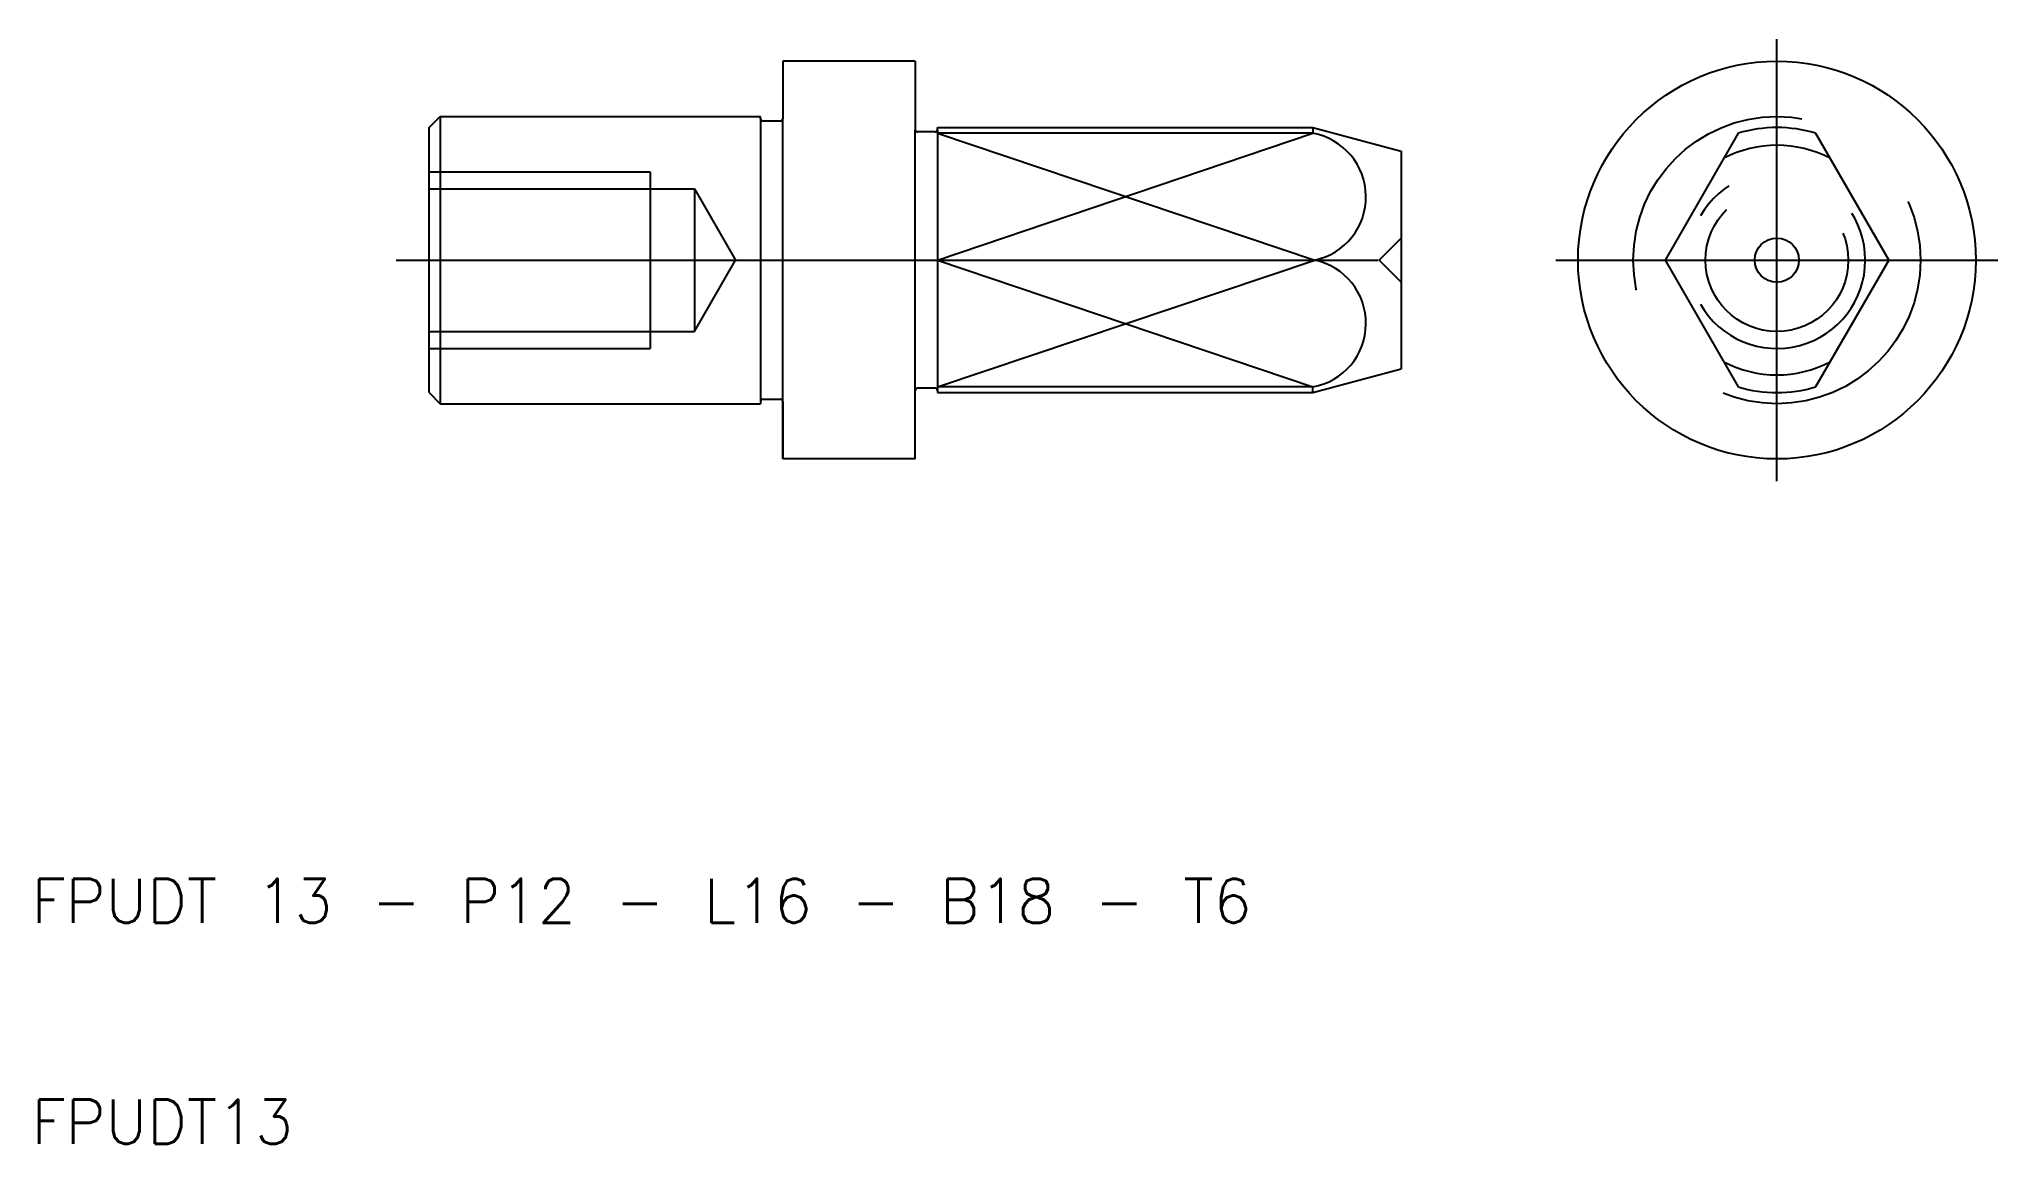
# Model space of a CAD drawing. Extents: x 10.3 to 99, y 10 to 60.
import ezdxf

# ---------------------------------------------------------------- set-up
doc = ezdxf.new("R2010")
doc.units = 0
doc.linetypes.add('CENTER', pattern=[50.8, 31.75, -6.35, 6.35, -6.35])
doc.linetypes.add('DASHED', pattern=[19.05, 12.7, -6.35])
doc.layers.get('0').update_dxf_attribs({"linetype": 'CONTINUOUS'})
doc.layers.add('CENTER', color=1, linetype='CENTER')
doc.styles.get("Standard").update_dxf_attribs({"font": 'txt.shx'})

msp = doc.modelspace()

# ---------------------------------------------------------------- linework, layer by layer
for p, q in [((50, 59), (44, 59)), ((44, 59), (44, 56.4)), ((50, 59), (50, 55.9)), ((28, 56), (28.5, 56.5)), ((28, 44), (28, 56)), ((28.5, 56.5), (43, 56.5)), ((28.5, 56.5), (28.5, 43.5)), ((43, 56.4), (43, 56.5)), ((43, 56.4), (43, 43.6)), ((43.1, 56.3), (43.9, 56.3)), ((44, 43.6), (44, 56.4)), ((50, 44.1), (50, 55.9)), ((51, 56), (68, 56)), ((51, 55.9), (51, 56)), ((51, 55.9), (51, 44.1)), ((68, 56), (72, 54.928)), ((68, 56), (68, 55.739)), ((50.9, 55.8), (50.1, 55.8)), ((68, 55.739), (51, 55.739)), ((87.25, 55.739), (83.937, 50)), ((90.75, 55.739), (94.063, 50)), ((72, 54.928), (72, 45.072)), ((51, 50), (68.08, 50)), ((83.937, 50), (87.25, 44.261)), ((94.063, 50), (90.75, 44.261)), ((68, 44), (72, 45.072)), ((28, 44), (28.5, 43.5)), ((28.5, 43.5), (43, 43.5)), ((43, 43.6), (43, 43.5)), ((43.1, 43.7), (43.9, 43.7)), ((44, 43.6), (44, 41)), ((44, 41), (44, 43.6)), ((50, 41), (50, 44.1)), ((50.9, 44.2), (50.1, 44.2)), ((68, 44.261), (51, 44.261)), ((51, 44.1), (51, 44)), ((51, 44), (68, 44)), ((68, 44), (68, 44.261)), ((50, 41), (44, 41))]:
    msp.add_line(p, q)
at = {"color": 3}
for p, q in [((51, 50), (68, 55.739)), ((51, 55.739), (68.08, 50)), ((51, 44.261), (68.08, 50)), ((51, 50), (68, 44.261))]:
    msp.add_line(p, q, dxfattribs=at)
at = {"color": 3, "linetype": 'DASHED'}
for p, q in [((28, 54), (38, 54)), ((28, 53.233), (40, 53.233)), ((38, 54), (38, 46)), ((40, 53.233), (40, 46.767)), ((40, 53.233), (41.867, 50)), ((71, 50), (72, 51)), ((40, 46.767), (41.867, 50)), ((71, 50), (72, 49)), ((28, 46.767), (40, 46.767)), ((28, 46), (38, 46))]:
    msp.add_line(p, q, dxfattribs=at)
for radius in [9, 1]:
    msp.add_circle((89, 50), radius)
for radius in [6.5, 3.233]:
    msp.add_circle((89, 50), radius, dxfattribs=at)
for centre, radius, start, end in [((43.1, 56.4), 0.1, 180, 270), ((43.9, 56.4), 0.1, 270, 0), ((50.1, 55.9), 0.1, 180, 270), ((50.9, 55.9), 0.1, 270, 0), ((89, 50), 6, 73.04224, 106.95776), ((67.475, 52.862), 2.925, 281.935, 79.66223), ((89, 50), 5.196, 62.44426, 117.55574), ((67.475, 47.138), 2.925, 280.33777, 78.065), ((89, 50), 5.196, 242.44426, 297.55574), ((43.1, 43.6), 0.1, 90, 180), ((43.9, 43.6), 0.1, 0, 90), ((50.1, 44.1), 0.1, 90, 180), ((50.9, 44.1), 0.1, 0, 90), ((89, 50), 6, 253.04224, 286.95776)]:
    msp.add_arc(centre, radius, start, end)
msp.add_arc((89, 50), 4, 210, 150, dxfattribs=at)
at = {"layer": 'CENTER'}
for p, q in [((89, 40), (89, 60)), ((26.5, 50), (73.5, 50)), ((79, 50), (99, 50))]:
    msp.add_line(p, q, dxfattribs=at)

# ---------------------------------------------------------------- texts
for s, p in [('FPUDT 13 - P12 - L16 - B18 - T6', (10, 20)), ('FPUDT13', (10, 10))]:
    msp.add_text(s, height=2).set_placement(p)

doc.saveas('drawing.dxf')
